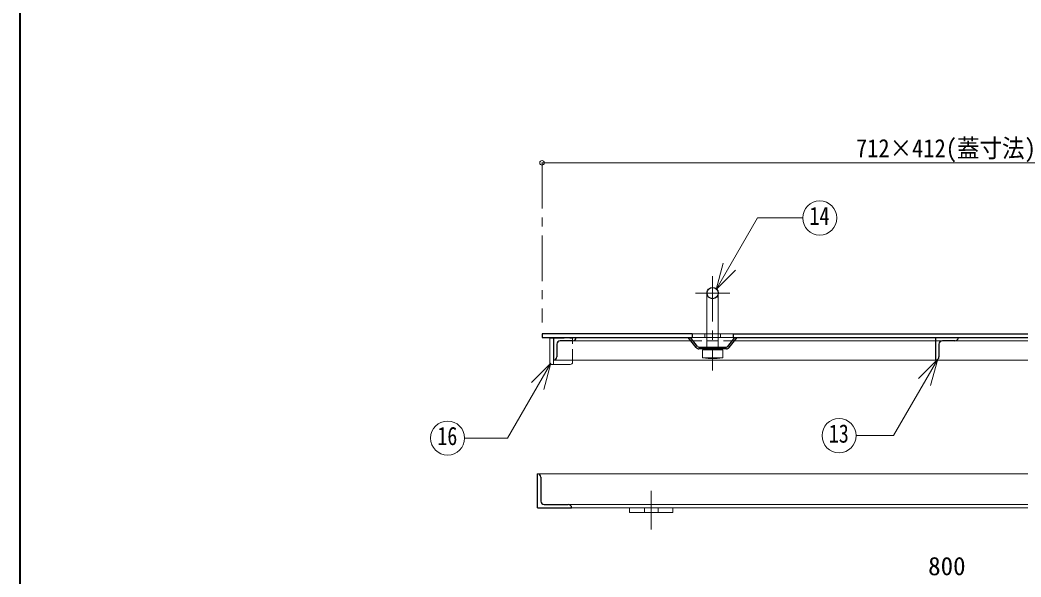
# Model space of a CAD drawing. Units: millimetres at full size, sheet at 1:8; details may follow other scales. Extents: x -1691 to 1549, y -1119 to 1129.
# Drawn here: x -1691 to -811, y -57 to 433 of the extents above; entities that cross this region are included whole.
import ezdxf
from ezdxf.enums import TextEntityAlignment as Align

# ---------------------------------------------------------------- set-up
doc = ezdxf.new("R2010")
doc.units = ezdxf.units.MM
doc.header["$LTSCALE"] = 8
doc.header["$PDMODE"] = 32
doc.header["$PDSIZE"] = 4
doc.linetypes.add('CHAIN1', pattern=[8, 5, -1, 1, -1])
doc.linetypes.add('DASHED1', pattern=[1.8, 1.2, -0.6])
doc.layers.add('0-0_ﾚｲﾔ1', color=4, linetype='Continuous', lineweight=9)
doc.styles.add('ＭＳ ゴシック', font='')
doc.styles.get('ＭＳ ゴシック').set_extended_font_data('MS Gothic')

msp = doc.modelspace()

# ---------------------------------------------------------------- linework, layer by layer
at = {"layer": '0-0_ﾚｲﾔ1', "color": 1, "lineweight": 40}
msp.add_line((-1691.137, -1118.909), (-1691.137, 1129.091), dxfattribs=at)
at = {"layer": '0-0_ﾚｲﾔ1'}
for p, q in [((-520.137, 307.591), (-1232.137, 307.591)), ((-1205.137, 151.091), (-1101.237, 151.091)), ((-1087.137, 157.291), (-1089.137, 157.291)), ((-1087.137, 154.091), (-1089.137, 154.091)), ((-1075.137, 157.291), (-1077.137, 157.291)), ((-1075.137, 154.091), (-1077.137, 154.091)), ((-1063.037, 151.091), (-886.137, 151.091)), ((-869.137, 151.091), (-689.237, 151.091)), ((-530.137, 134.091), (-1222.137, 134.091)), ((-1205.337, 132.291), (-1205.337, 134.091)), ((-1207.337, 130.291), (-1222.137, 130.291)), ((-1155.137, 0.091), (-1155.137, 4.091)), ((-1155.137, 0.091), (-1117.137, 0.091)), ((-1117.137, 0.091), (-1117.137, 4.091))]:
    msp.add_line(p, q, dxfattribs=at)
at = {"layer": '0-0_ﾚｲﾔ1', "linetype": 'CHAIN1'}
for p, q in [((-1232.137, 307.591), (-1232.137, 167.291)), ((-1082.137, 208.091), (-1082.137, 125.091)), ((-1067.137, 193.091), (-1097.137, 193.091)), ((-1136.137, -14.909), (-1136.137, 19.091))]:
    msp.add_line(p, q, dxfattribs=at)
at = {"layer": '0-0_ﾚｲﾔ1', "color": 7, "lineweight": 18}
for p, q in [((-1079.02, 196.134), (-1042.655, 259.12)), ((-1002.95, 259.12), (-1042.655, 259.12)), ((-1079.02, 196.134), (-1072.808, 219.317)), ((-1079.02, 196.134), (-1062.049, 213.105)), ((-1087.137, 193.091), (-1087.137, 145.591)), ((-1077.137, 193.091), (-1077.137, 145.591)), ((-1222.137, 153.291), (-1225.337, 153.291)), ((-1225.337, 153.291), (-1225.337, 130.291)), ((-1100.137, 157.291), (-1089.137, 157.291)), ((-1089.137, 154.091), (-1100.137, 154.091)), ((-1089.137, 157.291), (-1089.137, 154.091)), ((-1075.137, 157.291), (-1064.137, 157.291)), ((-1075.137, 157.291), (-1075.137, 154.091)), ((-1064.137, 154.091), (-1075.137, 154.091)), ((-1073.137, 143.091), (-1091.137, 143.091)), ((-1091.137, 136.091), (-1091.137, 143.091)), ((-1087.137, 144.091), (-1087.137, 143.491)), ((-1082.137, 143.091), (-1082.137, 136.091)), ((-1078.137, 143.591), (-1073.137, 143.091)), ((-1077.137, 144.091), (-1077.137, 143.491)), ((-1073.137, 136.091), (-1073.137, 143.091)), ((-1222.137, 134.091), (-1222.137, 130.291)), ((-1086.137, 135.591), (-1091.137, 136.091)), ((-1073.137, 136.091), (-1091.137, 136.091)), ((-1082.137, 136.091), (-1086.137, 135.591)), ((-1078.137, 135.591), (-1086.137, 135.591)), ((-884.253, 135.031), (-923.144, 67.67)), ((-884.253, 135.031), (-901.223, 118.061)), ((-884.253, 135.031), (-890.465, 111.849)), ((-1224.374, 131.429), (-1262.42, 65.531)), ((-1224.374, 131.429), (-1241.344, 114.459)), ((-1224.374, 131.429), (-1230.585, 108.247)), ((-1222.137, 130.291), (-1225.337, 130.291)), ((-1300.193, 65.531), (-1262.42, 65.531)), ((-955.972, 67.67), (-923.144, 67.67)), ((-516.137, 34.091), (-1236.137, 34.091)), ((-1209.137, 7.091), (-543.137, 7.091)), ((-1206.137, 4.091), (-546.137, 4.091))]:
    msp.add_line(p, q, dxfattribs=at)
at = {"layer": '0-0_ﾚｲﾔ1', "color": 5, "lineweight": 25}
for p, q in [((-1232.137, 157.291), (-1232.137, 154.091)), ((-1100.137, 157.291), (-1232.137, 157.291)), ((-1232.137, 154.091), (-1100.137, 154.091)), ((-1222.137, 154.091), (-1222.137, 134.091)), ((-1205.137, 151.091), (-1216.137, 151.091)), ((-1096.538, 145.217), (-1103.637, 154.091)), ((-1095.367, 146.154), (-1101.716, 154.091)), ((-1100.137, 157.291), (-1100.137, 154.091)), ((-1068.908, 146.154), (-1062.558, 154.091)), ((-1067.737, 145.217), (-1060.637, 154.091)), ((-1064.137, 157.291), (-688.137, 157.291)), ((-1064.137, 157.291), (-1064.137, 154.091)), ((-1064.137, 154.091), (-688.137, 154.091)), ((-886.137, 154.091), (-886.137, 134.091)), ((-869.137, 151.091), (-880.137, 151.091)), ((-1219.137, 148.091), (-1219.137, 137.091)), ((-1094.196, 145.591), (-1070.079, 145.591)), ((-1070.079, 144.091), (-1094.196, 144.091)), ((-883.137, 148.091), (-883.137, 137.091)), ((-1236.137, 4.091), (-1236.137, 34.091)), ((-1233.137, 31.091), (-1233.137, 10.091)), ((-1236.137, 4.091), (-1206.137, 4.091)), ((-1230.137, 7.091), (-1209.137, 7.091))]:
    msp.add_line(p, q, dxfattribs=at)
at = {"layer": '0-0_ﾚｲﾔ1', "linetype": 'DASHED1'}
for p, q in [((-1222.137, 153.291), (-1205.337, 153.291)), ((-1205.337, 134.091), (-1205.337, 153.291)), ((-1101.237, 151.091), (-1063.037, 151.091)), ((-1087.137, 157.291), (-1077.137, 157.291)), ((-1077.137, 154.091), (-1087.137, 154.091)), ((-886.137, 151.091), (-880.137, 151.091)), ((-1087.137, 145.591), (-1087.137, 144.091)), ((-1077.137, 145.591), (-1077.137, 144.091)), ((-1142.137, 0.091), (-1142.137, 4.091)), ((-1130.137, 0.091), (-1130.137, 4.091))]:
    msp.add_line(p, q, dxfattribs=at)
at = {"layer": '0-0_ﾚｲﾔ1', "color": 7, "linetype": 'DASHED1', "lineweight": 18}
for p, q in [((-1088.137, 145.591), (-1088.137, 144.091)), ((-1076.137, 145.591), (-1076.137, 144.091))]:
    msp.add_line(p, q, dxfattribs=at)
at = {"layer": '0-0_ﾚｲﾔ1', "color": 7, "lineweight": 18}
for points in [[(-1091.137, 143.091), (-1086.137, 143.591), (-1082.137, 143.091)], [(-1082.137, 143.091), (-1078.137, 143.591), (-1086.137, 143.591)], [(-1073.137, 136.091), (-1078.137, 135.591), (-1082.137, 136.091)]]:
    msp.add_lwpolyline(points, dxfattribs=at)
for centre in [(-987.95, 259.12), (-1315.193, 65.531), (-970.972, 67.67)]:
    msp.add_circle(centre, 15, dxfattribs=at)
at = {"layer": '0-0_ﾚｲﾔ1', "color": 5, "lineweight": 25}
msp.add_circle((-1082.137, 193.091), 5, dxfattribs=at)
for centre, radius, start, end in [((-1216.137, 148.091), 3, 90, 180), ((-1205.137, 154.091), 3, 270, 0), ((-880.137, 148.091), 3, 90, 180), ((-869.137, 154.091), 3, 270, 0), ((-1094.196, 147.091), 3, 218.65981, 270), ((-1094.196, 147.091), 1.5, 218.65981, 270), ((-1070.079, 147.091), 1.5, 270, 321.34019), ((-1070.079, 147.091), 3, 270, 321.34019), ((-1222.137, 137.091), 3, 270, 0), ((-886.137, 137.091), 3, 270, 0), ((-1236.137, 31.091), 3, 0, 90), ((-1230.137, 10.091), 3, 180, 270), ((-1209.137, 4.091), 3, 0, 90)]:
    msp.add_arc(centre, radius, start, end, dxfattribs=at)
at = {"layer": '0-0_ﾚｲﾔ1'}
msp.add_arc((-1207.337, 132.291), 2, 270, 0, dxfattribs=at)
at = {"layer": '0-0_ﾚｲﾔ1', "color": 1}
msp.add_point((-1232.137, 307.591), dxfattribs=at)

# ---------------------------------------------------------------- texts
at = {"layer": '0-0_ﾚｲﾔ1', "color": 7, "style": 'ＭＳ ゴシック'}
for s, width, p in [('712×412(蓋寸法)', 0.9, (-956.137, 307.591)), ('14', 0.8, (-996.95, 248.12)), ('16', 0.8, (-1324.193, 54.531)), ('13', 0.8, (-979.972, 56.67))]:
    msp.add_text(s, height=16.13, dxfattribs=dict(at, width=width)).set_placement(p, align=Align.BOTTOM_LEFT)
msp.add_text('800', height=16.13, dxfattribs=at).set_placement((-892.637, -59.909), align=Align.BOTTOM_LEFT)

doc.saveas('drawing.dxf')
